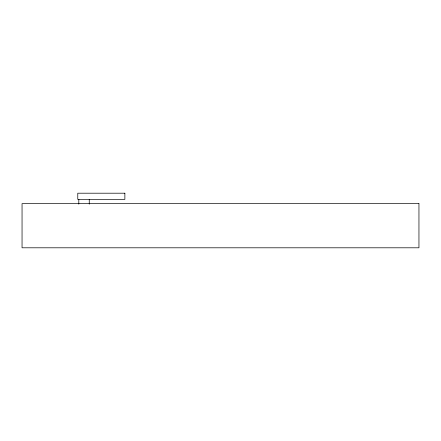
<?xml version="1.0" encoding="UTF-8"?>
<svg xmlns="http://www.w3.org/2000/svg" width="441" height="441" viewBox="0 0 441 441"><rect width="100%" height="100%" fill="white"/><g stroke="black" fill="none" stroke-linecap="round" stroke-linejoin="round"><path stroke-width="0.66" d="M89.253 199.371L89.253 204.172M78.812 199.371L78.812 204.172M124.869 193.202L77.776 193.202L77.776 199.371L124.869 199.371L124.869 193.202M418.95 203.648L22.05 203.648L22.05 247.798L418.95 247.798L418.95 203.648"/></g></svg>
